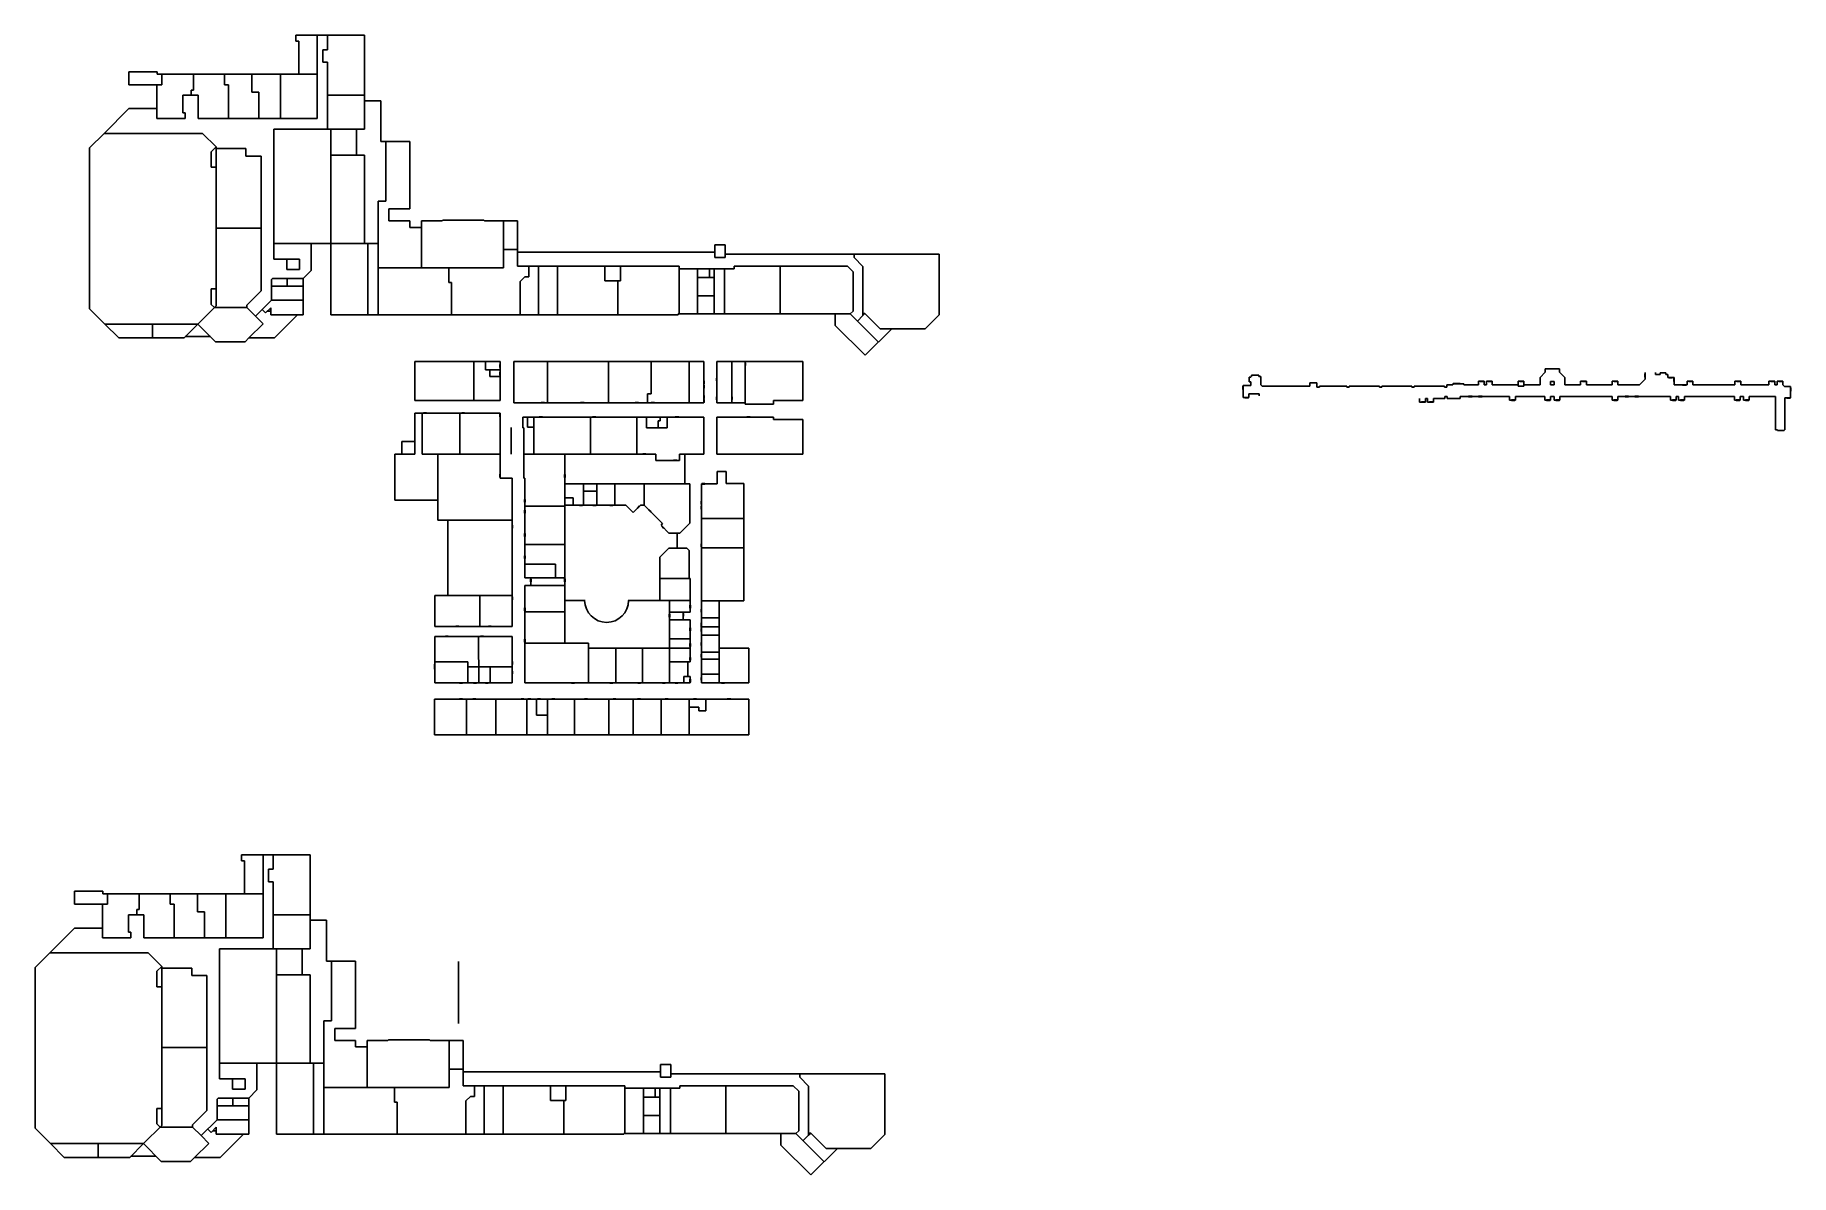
# Model space of a CAD drawing. Header units: inches. Extents: x 2790 to 20972, y -3941 to 7870.
import ezdxf

# ---------------------------------------------------------------- set-up
doc = ezdxf.new("R2010")
doc.units = ezdxf.units.IN
doc.header["$MEASUREMENT"] = 0
doc.layers.add('Rooms', color=3, linetype='Continuous')

msp = doc.modelspace()

# ---------------------------------------------------------------- linework, layer by layer
at = {"layer": 'Rooms', "color": 3}
for p, q in [((5713, 7870), (5489, 7870)), ((5489, 7870), (5489, 7806)), ((5818, 7870), (5713, 7870)), ((5713, 7466), (5713, 7870)), ((6201, 7870), (5818, 7870)), ((5818, 7870), (5818, 7719)), ((6201, 7246), (6201, 7870)), ((5489, 7806), (5521, 7806)), ((5521, 7806), (5521, 7466)), ((5818, 7719), (5769, 7719)), ((5769, 7719), (5769, 7588)), ((3762, 7356), (3762, 7491)), ((4054, 7491), (3762, 7491)), ((4054, 7466), (4054, 7491)), ((4103, 7466), (4054, 7466)), ((4103, 7356), (4103, 7466)), ((4103, 7466), (4429, 7466)), ((4429, 7466), (4429, 7301)), ((4429, 7466), (4753, 7466)), ((4753, 7356), (4753, 7466)), ((4753, 7466), (5330, 7466)), ((5036, 7277), (5036, 7466)), ((5330, 7006), (5330, 7466)), ((5330, 7466), (5521, 7466)), ((5521, 7466), (5713, 7466)), ((5713, 7466), (5713, 7006)), ((5769, 7588), (5818, 7588)), ((5818, 7588), (5818, 7246)), ((4050, 7356), (3762, 7356)), ((4050, 7006), (4050, 7356)), ((4050, 7356), (4103, 7356)), ((4429, 7301), (4405, 7301)), ((4405, 7301), (4405, 7246)), ((4792, 7356), (4753, 7356)), ((4792, 7006), (4792, 7356)), ((5108, 7277), (5036, 7277)), ((5108, 7006), (5108, 7277)), ((3504, 6852), (3762, 7110)), ((3762, 7110), (4050, 7110)), ((4480, 7246), (4321, 7246)), ((4321, 7246), (4321, 7066)), ((4480, 7006), (4480, 7246)), ((5818, 7246), (5818, 6895)), ((5818, 7246), (6201, 7246)), ((6201, 6895), (6201, 7246)), ((6205, 7189), (6371, 7189)), ((6371, 7189), (6371, 6768)), ((4344, 7006), (4050, 7006)), ((4321, 7066), (4344, 7066)), ((4344, 7066), (4344, 7006)), ((4792, 7006), (4480, 7006)), ((5330, 7006), (4792, 7006)), ((5713, 7006), (5330, 7006)), ((3353, 6701), (3504, 6852)), ((3504, 6852), (4524, 6852)), ((4524, 6852), (4664, 6712)), ((5714, 6895), (5263, 6895)), ((5263, 5549), (5263, 6895)), ((5714, 6895), (5818, 6895)), ((5818, 6895), (5853, 6895)), ((5853, 6626), (5853, 6895)), ((5853, 6895), (6119, 6895)), ((6119, 6895), (6119, 6626)), ((6119, 6895), (6201, 6895)), ((6371, 6768), (6423, 6768)), ((6423, 6149), (6423, 6768)), ((6423, 6768), (6671, 6768)), ((6671, 6768), (6671, 6068)), ((3353, 5035), (3353, 6701)), ((4615, 6662), (4665, 6712)), ((4615, 6662), (4615, 6502)), ((4664, 6712), (4664, 5065)), ((4974, 6694), (4664, 6694)), ((4974, 6617), (4974, 6694)), ((5132, 6617), (4974, 6617)), ((5132, 5871), (5132, 6617)), ((5853, 5709), (5853, 6626)), ((6119, 6626), (5853, 6626)), ((6201, 6626), (6119, 6626)), ((6201, 5709), (6201, 6626)), ((4615, 6502), (4664, 6502)), ((6342, 5709), (6342, 6149)), ((6342, 6149), (6423, 6149)), ((6671, 6068), (6455, 6068)), ((6455, 6068), (6455, 5944)), ((5132, 5871), (4664, 5871)), ((5132, 5220), (5132, 5871)), ((6455, 5944), (6671, 5944)), ((6671, 5944), (6671, 5877)), ((6671, 5877), (6791, 5877)), ((6791, 5877), (6791, 5944)), ((6791, 5944), (7004, 5944)), ((6791, 5459), (6791, 5877)), ((7004, 5944), (7013, 5953)), ((7013, 5953), (7436, 5953)), ((7436, 5953), (7444, 5944)), ((7444, 5944), (7641, 5944)), ((7641, 5944), (7787, 5944)), ((7641, 5944), (7641, 5649)), ((7787, 5944), (7787, 5476)), ((5649, 5709), (5263, 5709)), ((5649, 5431), (5649, 5709)), ((5649, 5709), (6342, 5709)), ((5853, 4972), (5853, 5709)), ((6237, 4972), (6237, 5709)), ((6342, 5709), (6342, 4972)), ((7641, 5649), (7787, 5649)), ((7641, 5649), (7641, 5459)), ((9938, 5696), (9830, 5696)), ((9830, 5696), (9830, 5619)), ((9938, 5566), (9938, 5696)), ((5263, 5549), (5398, 5549)), ((5451, 5549), (5398, 5549)), ((5398, 5549), (5398, 5442)), ((5528, 5549), (5451, 5549)), ((5528, 5442), (5528, 5549)), ((6791, 5459), (6342, 5459)), ((7641, 5459), (6791, 5459)), ((7074, 5306), (7074, 5459)), ((7787, 5619), (9830, 5619)), ((9460, 5476), (7787, 5476)), ((7903, 5364), (7903, 5476)), ((8002, 5476), (8002, 4972)), ((8200, 5476), (8200, 4972)), ((8691, 5322), (8691, 5476)), ((8851, 5322), (8851, 5476)), ((9460, 5448), (9460, 5476)), ((9830, 5619), (9830, 5566)), ((9830, 5566), (9938, 5566)), ((9938, 5600), (11271, 5600)), ((11202, 5476), (10030, 5476)), ((10030, 5476), (10030, 5448)), ((10505, 5476), (10505, 4980)), ((11261, 5417), (11202, 5476)), ((11271, 5600), (11271, 5564)), ((11271, 5600), (12152, 5600)), ((11271, 5564), (11363, 5472)), ((11363, 5472), (11363, 4964)), ((12152, 5600), (12152, 4972)), ((5248, 5347), (5238, 5337)), ((5238, 5337), (5238, 5124)), ((5565, 5347), (5248, 5347)), ((5398, 5442), (5528, 5442)), ((5401, 5268), (5401, 5347)), ((5565, 5347), (5649, 5431)), ((5565, 4972), (5565, 5347)), ((7101, 5306), (7074, 5306)), ((7101, 4972), (7101, 5306)), ((7815, 5318), (7861, 5364)), ((7815, 4972), (7815, 5318)), ((7861, 5364), (7903, 5364)), ((8826, 5322), (8691, 5322)), ((8826, 4972), (8826, 5322)), ((8826, 5322), (8851, 5322)), ((10030, 5448), (9460, 5448)), ((9460, 5448), (9460, 4980)), ((9651, 5448), (9651, 4980)), ((9651, 5357), (9823, 5357)), ((9775, 5357), (9775, 5448)), ((9823, 5448), (9823, 4980)), ((9931, 5448), (9931, 4980)), ((11261, 5009), (11261, 5417)), ((4615, 5080), (4615, 5240)), ((4615, 5240), (4664, 5240)), ((4983, 5071), (5132, 5220)), ((5238, 5124), (5072, 4958)), ((5238, 5268), (5565, 5268)), ((5238, 5124), (5565, 5124)), ((9651, 5167), (9823, 5167)), ((3513, 4875), (3353, 5035)), ((4475, 4875), (4664, 5065)), ((4615, 5080), (4647, 5047)), ((4647, 5047), (4983, 5047)), ((4983, 5047), (4983, 5071)), ((4983, 5047), (5072, 4958)), ((5072, 4958), (5151, 4879)), ((5140, 5026), (5176, 4991)), ((5176, 4991), (5230, 5045)), ((5195, 5009), (5230, 5009)), ((5230, 5045), (5230, 4972)), ((5509, 4972), (5230, 4972)), ((5509, 4972), (5268, 4732)), ((5565, 4972), (5509, 4972)), ((5853, 4972), (6237, 4972)), ((6237, 4972), (6342, 4972)), ((9449, 4972), (6342, 4972)), ((11232, 4980), (9449, 4980)), ((9449, 4980), (9449, 4972)), ((11076, 4980), (11076, 4861)), ((11232, 4980), (11261, 5009)), ((11523, 4689), (11232, 4980)), ((11363, 4964), (11305, 4907)), ((11384, 4986), (11363, 4964)), ((11384, 4986), (11363, 4986)), ((11543, 4827), (11384, 4986)), ((12152, 4972), (12007, 4827)), ((4475, 4875), (3513, 4875)), ((3656, 4733), (3513, 4875)), ((4333, 4733), (3656, 4733)), ((4007, 4733), (4007, 4875)), ((4475, 4875), (4333, 4733)), ((4346, 4746), (4605, 4746)), ((4658, 4692), (4475, 4875)), ((5004, 4732), (4964, 4692)), ((5151, 4879), (5004, 4732)), ((5268, 4732), (5004, 4732)), ((11076, 4861), (11385, 4552)), ((11385, 4552), (11661, 4827)), ((11661, 4827), (11543, 4827)), ((12007, 4827), (11661, 4827)), ((4964, 4692), (4658, 4692)), ((7606, 4488), (6721, 4488)), ((6721, 4488), (6721, 4085)), ((7335, 4085), (7335, 4488)), ((7453, 4402), (7453, 4488)), ((7606, 4402), (7453, 4402)), ((7500, 4331), (7500, 4402)), ((7606, 4085), (7606, 4488)), ((7749, 4060), (7749, 4488)), ((7749, 4488), (9717, 4488)), ((8095, 4060), (8095, 4488)), ((8727, 4060), (8727, 4488)), ((9170, 4152), (9170, 4488)), ((9563, 4060), (9563, 4488)), ((9717, 4060), (9717, 4488)), ((9849, 4060), (9849, 4488)), ((9849, 4488), (10739, 4488)), ((10006, 4060), (10006, 4488)), ((10144, 4060), (10144, 4488)), ((10739, 4488), (10739, 4085)), ((18375, 4323), (18428, 4377)), ((18428, 4377), (18428, 4413)), ((18428, 4413), (18576, 4413)), ((18576, 4377), (18576, 4413)), ((18630, 4323), (18576, 4377)), ((19463, 4361), (19463, 4373)), ((19571, 4373), (19571, 4352)), ((19617, 4352), (19617, 4370)), ((19678, 4370), (19617, 4370)), ((19678, 4352), (19678, 4370)), ((7606, 4331), (7500, 4331)), ((15380, 4238), (15299, 4238)), ((15299, 4238), (15299, 4235)), ((15299, 4199), (15299, 4235)), ((15299, 4199), (15299, 4113)), ((15362, 4326), (15362, 4278)), ((15388, 4333), (15380, 4333)), ((15380, 4333), (15380, 4326)), ((15380, 4278), (15380, 4238)), ((15463, 4345), (15388, 4345)), ((15482, 4333), (15463, 4333)), ((15482, 4245), (15482, 4333)), ((15497, 4231), (15482, 4245)), ((15992, 4231), (15497, 4231)), ((16064, 4268), (15992, 4268)), ((16064, 4223), (16064, 4268)), ((16090, 4223), (16064, 4223)), ((16375, 4231), (16090, 4231)), ((16090, 4231), (16090, 4223)), ((16375, 4223), (16375, 4231)), ((16399, 4223), (16375, 4223)), ((16711, 4231), (16399, 4231)), ((16399, 4231), (16399, 4223)), ((16711, 4223), (16711, 4231)), ((16735, 4223), (16711, 4223)), ((17047, 4231), (16735, 4231)), ((16735, 4231), (16735, 4223)), ((17047, 4223), (17047, 4231)), ((17071, 4223), (17047, 4223)), ((17386, 4231), (17071, 4231)), ((17071, 4231), (17071, 4223)), ((17386, 4223), (17386, 4231)), ((17410, 4223), (17386, 4223)), ((17470, 4245), (17410, 4245)), ((17410, 4245), (17410, 4223)), ((17476, 4257), (17470, 4257)), ((17548, 4257), (17476, 4257)), ((17586, 4257), (17548, 4257)), ((17548, 4257), (17548, 4257)), ((17736, 4245), (17586, 4245)), ((17755, 4283), (17736, 4283)), ((17736, 4283), (17736, 4245)), ((17791, 4283), (17755, 4283)), ((17796, 4283), (17791, 4283)), ((17796, 4245), (17796, 4283)), ((17820, 4245), (17796, 4245)), ((17839, 4283), (17820, 4283)), ((17820, 4283), (17820, 4245)), ((17875, 4283), (17839, 4283)), ((17880, 4283), (17875, 4283)), ((17880, 4245), (17880, 4283)), ((18147, 4245), (17880, 4245)), ((18166, 4283), (18147, 4283)), ((18147, 4283), (18147, 4245)), ((18147, 4233), (18147, 4245)), ((18207, 4233), (18147, 4233)), ((18202, 4283), (18166, 4283)), ((18207, 4283), (18202, 4283)), ((18207, 4245), (18207, 4283)), ((18375, 4245), (18207, 4245)), ((18207, 4245), (18207, 4233)), ((18375, 4323), (18375, 4245)), ((18484, 4245), (18484, 4281)), ((18484, 4281), (18520, 4281)), ((18520, 4245), (18484, 4245)), ((18520, 4281), (18520, 4245)), ((18630, 4323), (18630, 4245)), ((18630, 4245), (18795, 4245)), ((18814, 4283), (18795, 4283)), ((18795, 4283), (18795, 4245)), ((18850, 4283), (18814, 4283)), ((18855, 4283), (18850, 4283)), ((18855, 4245), (18855, 4283)), ((18855, 4245), (19122, 4245)), ((19141, 4283), (19122, 4283)), ((19122, 4283), (19122, 4245)), ((19177, 4283), (19141, 4283)), ((19182, 4283), (19177, 4283)), ((19182, 4245), (19182, 4283)), ((19182, 4245), (19404, 4245)), ((19404, 4245), (19463, 4304)), ((19463, 4325), (19463, 4361)), ((19463, 4304), (19463, 4325)), ((19571, 4352), (19617, 4352)), ((19699, 4352), (19678, 4352)), ((19699, 4321), (19699, 4352)), ((19708, 4321), (19699, 4321)), ((19744, 4321), (19708, 4321)), ((19762, 4321), (19744, 4321)), ((19762, 4317), (19762, 4321)), ((19762, 4281), (19762, 4317)), ((19762, 4245), (19762, 4281)), ((19851, 4245), (19762, 4245)), ((19887, 4245), (19851, 4245)), ((19897, 4245), (19887, 4245)), ((19916, 4283), (19897, 4283)), ((19897, 4283), (19897, 4245)), ((19952, 4283), (19916, 4283)), ((19957, 4283), (19952, 4283)), ((19957, 4245), (19957, 4283)), ((20393, 4245), (19957, 4245)), ((20412, 4283), (20393, 4283)), ((20393, 4283), (20393, 4245)), ((20448, 4283), (20412, 4283)), ((20453, 4283), (20448, 4283)), ((20453, 4245), (20453, 4283)), ((20745, 4245), (20453, 4245)), ((20764, 4283), (20745, 4283)), ((20745, 4283), (20745, 4245)), ((20800, 4283), (20764, 4283)), ((20805, 4283), (20800, 4283)), ((20805, 4245), (20805, 4283)), ((20829, 4245), (20805, 4245)), ((20848, 4283), (20829, 4283)), ((20829, 4283), (20829, 4245)), ((20884, 4283), (20848, 4283)), ((20889, 4283), (20884, 4283)), ((20889, 4245), (20889, 4283)), ((20906, 4228), (20889, 4245)), ((20970, 4228), (20906, 4228)), ((20970, 4216), (20970, 4228)), ((20970, 4180), (20970, 4216)), ((6721, 4085), (7606, 4085)), ((7749, 4060), (8095, 4060)), ((8095, 4060), (8727, 4060)), ((8727, 4060), (9133, 4060)), ((9133, 4060), (9133, 4152)), ((9133, 4152), (9170, 4152)), ((9133, 4060), (9563, 4060)), ((9563, 4060), (9717, 4060)), ((9849, 4060), (10006, 4060)), ((10006, 4060), (10144, 4060)), ((10144, 4060), (10144, 4045)), ((10144, 4045), (10438, 4045)), ((10438, 4045), (10438, 4085)), ((10438, 4085), (10739, 4085)), ((15318, 4113), (15299, 4113)), ((15354, 4113), (15318, 4113)), ((15359, 4113), (15354, 4113)), ((15359, 4151), (15359, 4113)), ((15359, 4151), (15467, 4151)), ((15467, 4151), (15467, 4133)), ((17127, 4067), (17127, 4105)), ((17146, 4067), (17127, 4067)), ((17182, 4067), (17146, 4067)), ((17187, 4067), (17182, 4067)), ((17187, 4105), (17187, 4067)), ((17211, 4067), (17211, 4105)), ((17230, 4067), (17211, 4067)), ((17266, 4067), (17230, 4067)), ((17271, 4067), (17266, 4067)), ((17388, 4105), (17271, 4105)), ((17271, 4105), (17271, 4067)), ((17412, 4125), (17388, 4125)), ((17388, 4125), (17388, 4105)), ((17412, 4105), (17412, 4125)), ((17548, 4105), (17412, 4105)), ((17635, 4125), (17548, 4125)), ((17548, 4125), (17548, 4105)), ((17635, 4125), (17671, 4125)), ((17739, 4125), (17671, 4125)), ((17775, 4125), (17739, 4125)), ((18060, 4125), (17775, 4125)), ((18060, 4087), (18060, 4125)), ((18079, 4087), (18060, 4087)), ((18115, 4087), (18079, 4087)), ((18120, 4087), (18115, 4087)), ((18424, 4125), (18120, 4125)), ((18120, 4125), (18120, 4087)), ((18424, 4087), (18424, 4125)), ((18443, 4087), (18424, 4087)), ((18479, 4087), (18443, 4087)), ((18484, 4087), (18479, 4087)), ((18520, 4125), (18484, 4125)), ((18484, 4125), (18484, 4087)), ((18520, 4087), (18520, 4125)), ((18539, 4087), (18520, 4087)), ((18575, 4087), (18539, 4087)), ((18580, 4087), (18575, 4087)), ((19120, 4125), (18580, 4125)), ((18580, 4125), (18580, 4087)), ((19120, 4087), (19120, 4125)), ((19139, 4087), (19120, 4087)), ((19175, 4087), (19139, 4087)), ((19180, 4087), (19175, 4087)), ((19255, 4125), (19180, 4125)), ((19180, 4125), (19180, 4087)), ((19291, 4125), (19255, 4125)), ((19357, 4125), (19291, 4125)), ((19393, 4125), (19357, 4125)), ((19726, 4125), (19393, 4125)), ((19726, 4087), (19726, 4125)), ((19745, 4087), (19726, 4087)), ((19781, 4087), (19745, 4087)), ((19786, 4087), (19781, 4087)), ((19810, 4125), (19786, 4125)), ((19786, 4125), (19786, 4087)), ((19810, 4087), (19810, 4125)), ((19829, 4087), (19810, 4087)), ((19865, 4087), (19829, 4087)), ((19870, 4087), (19865, 4087)), ((20388, 4125), (19870, 4125)), ((19870, 4125), (19870, 4087)), ((20388, 4087), (20388, 4125)), ((20407, 4087), (20388, 4087)), ((20443, 4087), (20407, 4087)), ((20448, 4087), (20443, 4087)), ((20482, 4125), (20448, 4125)), ((20448, 4125), (20448, 4087)), ((20482, 4087), (20482, 4125)), ((20501, 4087), (20482, 4087)), ((20537, 4087), (20501, 4087)), ((20542, 4087), (20537, 4087)), ((20814, 4125), (20542, 4125)), ((20542, 4125), (20542, 4087)), ((20814, 3780), (20814, 4125)), ((20931, 4110), (20910, 4110)), ((20910, 4110), (20910, 3780)), ((20967, 4110), (20931, 4110)), ((20970, 4110), (20967, 4110)), ((20970, 4180), (20970, 4110)), ((6800, 3953), (6721, 3953)), ((6721, 3953), (6721, 3528)), ((7606, 3953), (6800, 3953)), ((6800, 3953), (6800, 3528)), ((7187, 3953), (7187, 3528)), ((7606, 3528), (7606, 3953)), ((7890, 3912), (7841, 3912)), ((7841, 3912), (7841, 3802)), ((7955, 3912), (7890, 3912)), ((7890, 3912), (7890, 3808)), ((8542, 3912), (7955, 3912)), ((7955, 3912), (7955, 3528)), ((9022, 3912), (8542, 3912)), ((8542, 3912), (8542, 3528)), ((9122, 3912), (9022, 3912)), ((9022, 3912), (9022, 3528)), ((9263, 3912), (9122, 3912)), ((9122, 3912), (9122, 3799)), ((9263, 3872), (9241, 3872)), ((9241, 3872), (9241, 3799)), ((9334, 3912), (9263, 3912)), ((9263, 3912), (9263, 3872)), ((9565, 3912), (9334, 3912)), ((9334, 3912), (9334, 3799)), ((9717, 3912), (9565, 3912)), ((9717, 3528), (9717, 3912)), ((9849, 3528), (9849, 3912)), ((9849, 3912), (10436, 3912)), ((10436, 3912), (10436, 3885)), ((10436, 3885), (10739, 3885)), ((10739, 3885), (10739, 3528)), ((6587, 3528), (6587, 3660)), ((6587, 3660), (6721, 3660)), ((7720, 3528), (7720, 3803)), ((7841, 3802), (7850, 3802)), ((7850, 3802), (7850, 3528)), ((7890, 3808), (7955, 3808)), ((9334, 3799), (9122, 3799)), ((20832, 3780), (20814, 3780)), ((20902, 3772), (20832, 3772)), ((20910, 3780), (20902, 3780)), ((6516, 3052), (6516, 3528)), ((6516, 3528), (6721, 3528)), ((6800, 3528), (6960, 3528)), ((7606, 3528), (6960, 3528)), ((6960, 2844), (6960, 3528)), ((7606, 3278), (7606, 3528)), ((7850, 3278), (7850, 3528)), ((7850, 3528), (8276, 3528)), ((8276, 3528), (8276, 3227)), ((8276, 3528), (8541, 3528)), ((8541, 3528), (9023, 3528)), ((9023, 3528), (9220, 3528)), ((9220, 3528), (9220, 3463)), ((9220, 3463), (9465, 3463)), ((9465, 3463), (9465, 3528)), ((9465, 3528), (9519, 3528)), ((9519, 3528), (9717, 3528)), ((9519, 3528), (9519, 3220)), ((10739, 3528), (9849, 3528)), ((7731, 3278), (7606, 3278)), ((7731, 2844), (7731, 3278)), ((7862, 3278), (7850, 3278)), ((7862, 2991), (7862, 3278)), ((9947, 3349), (9853, 3349)), ((9853, 3349), (9853, 3220)), ((9947, 3225), (9947, 3349)), ((8276, 3227), (8276, 2987)), ((9572, 3220), (8276, 3220)), ((8470, 3145), (8470, 3220)), ((8470, 2998), (8470, 3145)), ((8470, 3145), (8608, 3145)), ((8608, 3145), (8608, 3220)), ((8608, 2998), (8608, 3145)), ((8794, 2998), (8794, 3220)), ((9098, 2998), (9098, 3220)), ((9572, 3220), (9572, 2813)), ((9853, 3220), (9690, 3220)), ((9690, 3220), (9690, 1157)), ((10129, 3225), (9947, 3225)), ((10129, 2009), (10129, 3225)), ((6960, 3052), (6516, 3052)), ((7862, 2592), (7862, 2991)), ((8276, 2987), (7862, 2987)), ((8276, 3076), (8361, 3076)), ((8908, 2998), (8276, 2998)), ((8276, 2987), (8276, 2591)), ((8361, 3076), (8361, 2998)), ((8984, 2922), (8908, 2998)), ((9060, 2998), (8984, 2922)), ((9098, 2998), (9060, 2998)), ((9288, 2808), (9098, 2998)), ((7066, 2844), (6960, 2844)), ((7731, 2844), (7066, 2844)), ((7066, 2844), (7066, 2063)), ((7731, 2063), (7731, 2844)), ((9272, 2791), (9288, 2808)), ((9354, 2708), (9272, 2791)), ((9572, 2813), (9468, 2708)), ((9690, 2860), (10129, 2860)), ((7862, 2386), (7862, 2592)), ((8276, 2591), (7862, 2591)), ((8276, 2591), (8276, 2245)), ((9354, 2554), (9259, 2459)), ((9440, 2708), (9354, 2708)), ((9440, 2554), (9354, 2554)), ((9468, 2708), (9440, 2708)), ((9440, 2708), (9440, 2554)), ((9440, 2554), (9538, 2554)), ((9538, 2554), (9562, 2530)), ((9690, 2556), (10129, 2556)), ((7862, 2245), (7862, 2386)), ((7862, 2386), (8181, 2386)), ((8181, 2386), (8181, 2245)), ((9259, 2459), (9259, 2240)), ((9562, 2530), (9562, 2240)), ((8276, 2245), (7862, 2245)), ((7924, 2168), (7924, 2245)), ((8276, 2012), (8276, 2245)), ((9574, 2240), (9259, 2240)), ((9259, 2240), (9259, 2012)), ((9574, 2240), (9574, 1891)), ((7731, 2063), (6929, 2063)), ((6929, 2063), (6929, 1743)), ((7397, 2063), (7397, 1743)), ((7731, 1743), (7731, 2063)), ((7862, 1892), (7862, 2168)), ((7862, 2168), (7924, 2168)), ((7924, 2168), (8276, 2168)), ((8485, 2012), (8276, 2012)), ((8276, 2012), (8276, 1569)), ((9259, 2012), (8932, 2012)), ((9259, 2012), (9574, 2012)), ((9360, 1157), (9360, 2012)), ((9873, 2009), (9690, 2009)), ((9873, 1516), (9873, 2009)), ((9873, 2009), (10129, 2009)), ((7862, 1569), (7862, 1892)), ((7862, 1892), (8276, 1892)), ((9360, 1891), (9574, 1891)), ((9502, 1891), (9502, 1811)), ((9690, 1831), (9873, 1831)), ((6929, 1743), (7731, 1743)), ((6929, 1376), (6929, 1639)), ((6929, 1639), (7383, 1639)), ((7383, 1639), (7731, 1639)), ((7383, 1639), (7385, 1157)), ((7731, 1639), (7731, 1157)), ((9360, 1811), (9574, 1811)), ((9574, 1377), (9574, 1811)), ((9681, 1737), (9863, 1737)), ((9690, 1652), (9873, 1652)), ((7862, 1157), (7862, 1569)), ((8276, 1569), (7862, 1569)), ((8276, 1569), (8521, 1569)), ((8521, 1569), (8521, 1157)), ((8521, 1518), (9574, 1518)), ((8803, 1157), (8803, 1518)), ((9079, 1157), (9079, 1518)), ((9360, 1613), (9574, 1613)), ((9873, 1476), (9690, 1476)), ((10182, 1516), (9873, 1516)), ((9873, 1516), (9873, 1157)), ((10182, 1157), (10182, 1516)), ((6929, 1157), (6929, 1376)), ((6929, 1376), (7272, 1376)), ((7272, 1376), (7272, 1157)), ((7272, 1322), (7731, 1322)), ((7502, 1322), (7502, 1157)), ((9360, 1377), (9574, 1377)), ((9549, 1377), (9549, 1224)), ((9873, 1402), (9690, 1402)), ((7274, 1157), (6929, 1157)), ((7385, 1157), (7274, 1157)), ((7504, 1157), (7385, 1157)), ((7731, 1157), (7504, 1157)), ((7862, 1157), (9574, 1157)), ((9549, 1224), (9508, 1224)), ((9508, 1224), (9508, 1157)), ((9549, 1224), (9574, 1224)), ((9574, 1224), (9574, 1157)), ((9873, 1248), (9690, 1248)), ((9690, 1157), (10182, 1157)), ((8377, 989), (6927, 989)), ((6927, 989), (6927, 619)), ((7258, 989), (7258, 619)), ((7561, 989), (7561, 619)), ((7883, 989), (7883, 619)), ((7981, 989), (7981, 824)), ((8098, 989), (8098, 619)), ((8377, 989), (8469, 989)), ((8377, 619), (8377, 989)), ((8469, 989), (8733, 989)), ((8733, 989), (8733, 619)), ((8733, 989), (9842, 989)), ((8985, 989), (8985, 619)), ((9273, 989), (9273, 619)), ((9563, 989), (9563, 619)), ((9735, 868), (9735, 989)), ((9842, 989), (9908, 989)), ((9908, 989), (10182, 989)), ((10182, 619), (10182, 989)), ((7981, 824), (8098, 824)), ((9563, 906), (9663, 906)), ((9663, 906), (9663, 868)), ((9663, 868), (9735, 868)), ((6927, 619), (8377, 619)), ((8733, 619), (8377, 619)), ((8733, 619), (10182, 619)), ((5151, -623), (4926, -623)), ((4926, -623), (4926, -686)), ((4926, -686), (4959, -686)), ((4959, -686), (4959, -1027)), ((5255, -623), (5151, -623)), ((5151, -1027), (5151, -623)), ((5638, -623), (5255, -623)), ((5255, -623), (5255, -773)), ((5638, -1247), (5638, -623)), ((5255, -773), (5207, -773)), ((5207, -773), (5207, -905)), ((5207, -905), (5255, -905)), ((5255, -905), (5255, -1247)), ((3199, -1136), (3199, -1002)), ((3491, -1002), (3199, -1002)), ((3491, -1027), (3491, -1002)), ((3540, -1027), (3491, -1027)), ((3540, -1136), (3540, -1027)), ((3540, -1027), (3867, -1027)), ((3867, -1027), (3867, -1191)), ((3867, -1027), (4190, -1027)), ((4190, -1136), (4190, -1027)), ((4190, -1027), (4767, -1027)), ((4473, -1216), (4473, -1027)), ((4767, -1486), (4767, -1027)), ((4767, -1027), (4959, -1027)), ((4959, -1027), (5151, -1027)), ((5151, -1027), (5151, -1486)), ((3488, -1136), (3199, -1136)), ((3488, -1486), (3488, -1136)), ((3488, -1136), (3540, -1136)), ((3917, -1247), (3758, -1247)), ((3758, -1247), (3758, -1427)), ((3867, -1191), (3843, -1191)), ((3843, -1191), (3843, -1247)), ((3917, -1486), (3917, -1247)), ((4229, -1136), (4190, -1136)), ((4229, -1486), (4229, -1136)), ((4545, -1216), (4473, -1216)), ((4545, -1486), (4545, -1216)), ((5255, -1247), (5255, -1598)), ((5255, -1247), (5638, -1247)), ((5638, -1598), (5638, -1247)), ((2942, -1640), (3199, -1383)), ((3199, -1383), (3488, -1383)), ((3758, -1427), (3781, -1427)), ((3781, -1427), (3781, -1486)), ((5643, -1303), (5808, -1303)), ((5808, -1303), (5808, -1725)), ((3781, -1486), (3488, -1486)), ((4229, -1486), (3917, -1486)), ((4767, -1486), (4229, -1486)), ((5152, -1598), (4700, -1598)), ((4700, -2944), (4700, -1598)), ((5151, -1486), (4767, -1486)), ((5152, -1598), (5255, -1598)), ((5255, -1598), (5290, -1598)), ((5290, -1867), (5290, -1598)), ((5290, -1598), (5556, -1598)), ((5556, -1598), (5556, -1867)), ((5556, -1598), (5638, -1598)), ((2790, -1792), (2942, -1640)), ((2790, -3457), (2790, -1792)), ((2942, -1640), (3961, -1640)), ((3961, -1640), (4102, -1781)), ((4052, -1831), (4102, -1781)), ((4102, -1781), (4102, -3428)), ((4412, -1799), (4102, -1799)), ((4412, -1876), (4412, -1799)), ((5808, -1725), (5860, -1725)), ((5860, -2343), (5860, -1725)), ((5860, -1725), (6108, -1725)), ((6108, -1725), (6108, -2425)), ((7176, -2371), (7176, -1731)), ((4052, -1831), (4052, -1991)), ((4052, -1991), (4102, -1991)), ((4569, -1876), (4412, -1876)), ((4569, -2622), (4569, -1876)), ((5290, -2784), (5290, -1867)), ((5556, -1867), (5290, -1867)), ((5638, -1867), (5556, -1867)), ((5638, -2784), (5638, -1867)), ((5780, -2784), (5780, -2343)), ((5780, -2343), (5860, -2343)), ((6108, -2425), (5893, -2425)), ((5893, -2425), (5893, -2549)), ((6442, -2549), (6450, -2540)), ((6450, -2540), (6873, -2540)), ((6873, -2540), (6881, -2549)), ((4569, -2622), (4102, -2622)), ((4569, -3272), (4569, -2622)), ((5893, -2549), (6108, -2549)), ((6108, -2549), (6108, -2615)), ((6108, -2615), (6228, -2615)), ((6228, -2615), (6228, -2549)), ((6228, -2549), (6442, -2549)), ((6228, -3034), (6228, -2615)), ((6881, -2549), (7078, -2549)), ((7078, -2549), (7224, -2549)), ((7078, -2549), (7078, -2844)), ((7224, -2549), (7224, -3017)), ((5086, -2784), (4700, -2784)), ((5086, -3061), (5086, -2784)), ((5086, -2784), (5780, -2784)), ((5290, -3520), (5290, -2784)), ((5674, -3520), (5674, -2784)), ((5780, -2784), (5780, -3520)), ((7078, -2844), (7224, -2844)), ((7078, -2844), (7078, -3034)), ((7224, -2874), (9268, -2874)), ((9375, -2796), (9268, -2796)), ((9268, -2796), (9268, -2874)), ((9268, -2874), (9268, -2927)), ((9375, -2927), (9375, -2796)), ((9375, -2893), (10708, -2893)), ((10708, -2893), (10708, -2929)), ((10708, -2893), (11590, -2893)), ((11590, -2893), (11590, -3521)), ((4700, -2944), (4835, -2944)), ((4888, -2944), (4835, -2944)), ((4835, -2944), (4835, -3051)), ((4835, -3051), (4966, -3051)), ((4966, -2944), (4888, -2944)), ((4966, -3051), (4966, -2944)), ((5002, -3145), (5086, -3061)), ((6228, -3034), (5780, -3034)), ((7078, -3034), (6228, -3034)), ((6511, -3186), (6511, -3034)), ((8898, -3017), (7224, -3017)), ((7340, -3128), (7340, -3017)), ((7440, -3017), (7440, -3520)), ((7638, -3017), (7638, -3520)), ((8129, -3171), (8129, -3017)), ((8288, -3171), (8288, -3017)), ((8898, -3044), (8898, -3017)), ((9467, -3044), (8898, -3044)), ((8898, -3044), (8898, -3512)), ((9089, -3044), (9089, -3512)), ((9212, -3136), (9212, -3044)), ((9261, -3044), (9261, -3512)), ((9268, -2927), (9375, -2927)), ((9369, -3044), (9369, -3512)), ((10639, -3017), (9467, -3017)), ((9467, -3017), (9467, -3044)), ((9943, -3017), (9943, -3512)), ((10698, -3075), (10639, -3017)), ((10698, -3483), (10698, -3075)), ((10708, -2929), (10800, -3021)), ((10800, -3021), (10800, -3528)), ((4052, -3413), (4052, -3253)), ((4052, -3253), (4102, -3253)), ((4420, -3421), (4569, -3272)), ((4685, -3145), (4675, -3155)), ((4675, -3155), (4675, -3369)), ((4675, -3225), (5002, -3225)), ((5002, -3145), (4685, -3145)), ((4839, -3225), (4839, -3145)), ((5002, -3520), (5002, -3145)), ((6538, -3186), (6511, -3186)), ((6538, -3520), (6538, -3186)), ((7252, -3174), (7298, -3128)), ((7252, -3520), (7252, -3174)), ((7298, -3128), (7340, -3128)), ((8264, -3171), (8129, -3171)), ((8264, -3520), (8264, -3171)), ((8264, -3171), (8288, -3171)), ((9089, -3136), (9261, -3136)), ((3912, -3617), (4102, -3428)), ((4052, -3413), (4084, -3445)), ((4084, -3445), (4420, -3445)), ((4420, -3445), (4420, -3421)), ((4420, -3445), (4510, -3534)), ((4675, -3369), (4510, -3534)), ((4613, -3502), (4667, -3448)), ((4667, -3448), (4667, -3520)), ((4675, -3369), (5002, -3369)), ((9089, -3325), (9261, -3325)), ((2951, -3617), (2790, -3457)), ((3912, -3617), (2951, -3617)), ((3093, -3760), (2951, -3617)), ((3444, -3760), (3444, -3617)), ((3912, -3617), (3770, -3760)), ((4096, -3801), (3912, -3617)), ((4589, -3614), (4441, -3761)), ((4510, -3534), (4589, -3614)), ((4578, -3466), (4613, -3502)), ((4632, -3483), (4667, -3483)), ((4947, -3520), (4667, -3520)), ((4947, -3520), (4706, -3761)), ((5002, -3520), (4947, -3520)), ((5290, -3520), (5674, -3520)), ((5674, -3520), (5780, -3520)), ((8887, -3520), (5780, -3520)), ((10669, -3512), (8887, -3512)), ((8887, -3512), (8887, -3520)), ((10513, -3512), (10513, -3632)), ((10513, -3632), (10823, -3941)), ((10669, -3512), (10698, -3483)), ((10960, -3804), (10669, -3512)), ((10800, -3528), (10743, -3586)), ((10822, -3507), (10800, -3528)), ((10822, -3507), (10800, -3507)), ((10981, -3666), (10822, -3507)), ((11590, -3521), (11444, -3666)), ((3770, -3760), (3093, -3760)), ((3783, -3747), (4042, -3747)), ((4401, -3801), (4096, -3801)), ((4441, -3761), (4401, -3801)), ((4706, -3761), (4441, -3761)), ((10823, -3941), (11098, -3666)), ((11098, -3666), (10981, -3666)), ((11444, -3666), (11098, -3666))]:
    msp.add_line(p, q, dxfattribs=at)
at = {"layer": 'Rooms', "color": 1}
for p, q in [((7604, 4457), (7604, 4427)), ((7604, 4377), (7604, 4347)), ((7608, 4457), (7608, 4427)), ((7608, 4377), (7608, 4347)), ((10142, 4475), (10142, 4445)), ((10146, 4475), (10146, 4445)), ((9715, 4287), (9715, 4257)), ((9715, 4242), (9715, 4212)), ((9719, 4287), (9719, 4257)), ((9719, 4242), (9719, 4212)), ((9847, 4316), (9847, 4286)), ((9851, 4316), (9851, 4286)), ((15297, 4199), (15297, 4235)), ((15301, 4199), (15301, 4235)), ((17548, 4259), (17476, 4259)), ((17548, 4255), (17476, 4255)), ((17791, 4285), (17755, 4285)), ((17791, 4281), (17755, 4281)), ((17875, 4285), (17839, 4285)), ((17875, 4281), (17839, 4281)), ((18202, 4285), (18166, 4285)), ((18202, 4281), (18166, 4281)), ((18850, 4285), (18814, 4285)), ((18850, 4281), (18814, 4281)), ((19177, 4285), (19141, 4285)), ((19177, 4281), (19141, 4281)), ((19461, 4325), (19461, 4361)), ((19465, 4325), (19465, 4361)), ((19744, 4323), (19708, 4323)), ((19744, 4319), (19708, 4319)), ((19760, 4281), (19760, 4317)), ((19764, 4281), (19764, 4317)), ((19887, 4247), (19851, 4247)), ((19887, 4243), (19851, 4243)), ((19952, 4285), (19916, 4285)), ((19952, 4281), (19916, 4281)), ((20448, 4285), (20412, 4285)), ((20448, 4281), (20412, 4281)), ((20800, 4285), (20764, 4285)), ((20800, 4281), (20764, 4281)), ((20884, 4285), (20848, 4285)), ((20884, 4281), (20848, 4281)), ((20968, 4180), (20968, 4216)), ((20972, 4180), (20972, 4216)), ((8031, 4062), (8067, 4062)), ((8031, 4058), (8067, 4058)), ((8439, 4062), (8475, 4062)), ((8439, 4058), (8475, 4058)), ((9003, 4062), (9039, 4062)), ((9003, 4058), (9039, 4058)), ((9169, 4062), (9205, 4062)), ((9169, 4058), (9205, 4058)), ((9715, 4135), (9715, 4105)), ((9715, 4094), (9715, 4064)), ((9719, 4135), (9719, 4105)), ((9719, 4094), (9719, 4064)), ((9847, 4120), (9847, 4090)), ((9851, 4120), (9851, 4090)), ((10004, 4123), (10004, 4093)), ((10008, 4123), (10008, 4093)), ((15354, 4115), (15318, 4115)), ((15354, 4111), (15318, 4111)), ((17182, 4069), (17146, 4069)), ((17182, 4065), (17146, 4065)), ((17266, 4069), (17230, 4069)), ((17266, 4065), (17230, 4065)), ((17635, 4127), (17671, 4127)), ((17635, 4123), (17671, 4123)), ((17775, 4127), (17739, 4127)), ((17775, 4123), (17739, 4123)), ((18115, 4089), (18079, 4089)), ((18115, 4085), (18079, 4085)), ((18479, 4089), (18443, 4089)), ((18479, 4085), (18443, 4085)), ((18575, 4089), (18539, 4089)), ((18575, 4085), (18539, 4085)), ((19175, 4089), (19139, 4089)), ((19175, 4085), (19139, 4085)), ((19291, 4127), (19255, 4127)), ((19291, 4123), (19255, 4123)), ((19393, 4127), (19357, 4127)), ((19393, 4123), (19357, 4123)), ((19781, 4089), (19745, 4089)), ((19781, 4085), (19745, 4085)), ((19865, 4089), (19829, 4089)), ((19865, 4085), (19829, 4085)), ((20443, 4089), (20407, 4089)), ((20443, 4085), (20407, 4085)), ((20537, 4089), (20501, 4089)), ((20537, 4085), (20501, 4085)), ((20967, 4112), (20931, 4112)), ((20967, 4108), (20931, 4108)), ((6844, 3955), (6814, 3955)), ((6844, 3951), (6814, 3951)), ((7238, 3955), (7208, 3955)), ((7238, 3951), (7208, 3951)), ((7604, 3945), (7604, 3915)), ((7608, 3945), (7608, 3915)), ((8009, 3914), (8045, 3914)), ((8009, 3910), (8045, 3910)), ((8562, 3914), (8598, 3914)), ((8562, 3910), (8598, 3910)), ((9419, 3914), (9455, 3914)), ((9419, 3910), (9455, 3910)), ((10159, 3914), (10195, 3914)), ((10159, 3910), (10195, 3910)), ((9083, 3530), (9115, 3530)), ((9083, 3526), (9115, 3526)), ((9403, 3465), (9435, 3465)), ((9403, 3461), (9435, 3461)), ((7604, 3320), (7604, 3290)), ((7608, 3320), (7608, 3290)), ((8274, 3317), (8274, 3287)), ((8278, 3317), (8278, 3287)), ((9695, 3222), (9727, 3222)), ((9695, 3218), (9727, 3218)), ((7860, 3059), (7860, 3029)), ((7860, 2946), (7860, 2916)), ((7864, 3059), (7864, 3029)), ((7864, 2946), (7864, 2916)), ((8427, 3000), (8459, 3000)), ((8427, 2996), (8459, 2996)), ((8567, 3000), (8599, 3000)), ((8567, 2996), (8599, 2996)), ((8741, 3000), (8773, 3000)), ((8741, 2996), (8773, 2996)), ((9027, 2968), (9050, 2991)), ((9030, 2965), (9053, 2988)), ((9144, 2949), (9167, 2926)), ((9147, 2952), (9170, 2929)), ((9688, 3040), (9688, 3010)), ((9688, 2987), (9688, 2957)), ((9692, 3040), (9692, 3010)), ((9692, 2987), (9692, 2957)), ((7729, 2791), (7729, 2761)), ((7733, 2791), (7733, 2761)), ((9279, 2781), (9302, 2758)), ((9282, 2784), (9305, 2761)), ((7860, 2705), (7860, 2675)), ((7864, 2705), (7864, 2675)), ((9688, 2597), (9688, 2567)), ((9692, 2597), (9692, 2567)), ((7860, 2475), (7860, 2445)), ((7864, 2475), (7864, 2445)), ((7922, 2233), (7922, 2203)), ((7926, 2233), (7926, 2203)), ((8274, 2235), (8274, 2205)), ((8278, 2235), (8278, 2205)), ((7729, 2049), (7729, 2019)), ((7733, 2049), (7733, 2019)), ((7860, 1934), (7860, 1904)), ((7864, 1934), (7864, 1904)), ((9358, 1870), (9358, 1840)), ((9362, 1870), (9362, 1840)), ((9500, 1878), (9500, 1848)), ((9504, 1878), (9504, 1848)), ((9572, 1962), (9572, 1932)), ((9576, 1962), (9576, 1932)), ((9688, 1921), (9688, 1891)), ((9692, 1921), (9692, 1891)), ((7069, 1641), (7039, 1641)), ((7069, 1637), (7039, 1637)), ((7178, 1745), (7148, 1745)), ((7178, 1741), (7148, 1741)), ((7434, 1641), (7404, 1641)), ((7434, 1637), (7404, 1637)), ((7514, 1745), (7484, 1745)), ((7514, 1741), (7484, 1741)), ((9572, 1727), (9572, 1697)), ((9576, 1727), (9576, 1697)), ((9688, 1780), (9688, 1750)), ((9688, 1720), (9688, 1690)), ((9692, 1780), (9692, 1750)), ((9692, 1720), (9692, 1690)), ((7860, 1610), (7860, 1580)), ((7864, 1610), (7864, 1580)), ((9572, 1564), (9572, 1534)), ((9576, 1564), (9576, 1534)), ((9688, 1575), (9688, 1545)), ((9688, 1455), (9688, 1425)), ((9692, 1575), (9692, 1545)), ((9692, 1455), (9692, 1425)), ((6927, 1300), (6927, 1352)), ((6931, 1300), (6931, 1352)), ((7729, 1379), (7729, 1349)), ((7729, 1280), (7729, 1250)), ((7733, 1280), (7731, 1280)), ((7733, 1379), (7733, 1349)), ((7733, 1280), (7733, 1250)), ((9572, 1422), (9572, 1392)), ((9576, 1422), (9576, 1392)), ((7215, 1159), (7185, 1159)), ((7215, 1155), (7185, 1155)), ((7360, 1159), (7330, 1159)), ((7360, 1155), (7330, 1155)), ((7483, 1159), (7453, 1159)), ((7483, 1155), (7453, 1155)), ((8375, 1159), (8345, 1159)), ((8375, 1155), (8345, 1155)), ((8772, 1159), (8742, 1159)), ((8772, 1155), (8742, 1155)), ((9061, 1159), (9031, 1159)), ((9061, 1155), (9031, 1155)), ((9316, 1159), (9286, 1159)), ((9316, 1155), (9286, 1155)), ((9447, 1159), (9417, 1159)), ((9447, 1155), (9417, 1155)), ((9572, 1195), (9572, 1165)), ((9576, 1195), (9576, 1165)), ((9688, 1214), (9688, 1184)), ((9692, 1214), (9692, 1184)), ((9928, 1159), (9898, 1159)), ((9928, 1155), (9898, 1155)), ((7215, 991), (7185, 991)), ((7215, 987), (7185, 987)), ((7353, 991), (7323, 991)), ((7353, 987), (7323, 987)), ((7853, 991), (7823, 991)), ((7853, 987), (7823, 987)), ((7924, 991), (7894, 991)), ((7924, 987), (7894, 987)), ((8023, 991), (7993, 991)), ((8023, 987), (7993, 987)), ((8172, 991), (8142, 991)), ((8172, 987), (8142, 987)), ((8509, 991), (8479, 991)), ((8509, 987), (8479, 987)), ((8805, 991), (8775, 991)), ((8805, 987), (8775, 987)), ((9060, 991), (9030, 991)), ((9060, 987), (9030, 987)), ((9346, 991), (9316, 991)), ((9346, 987), (9316, 987)), ((9639, 991), (9609, 991)), ((9639, 987), (9609, 987)), ((9958, 991), (9994, 991)), ((9958, 987), (9994, 987))]:
    msp.add_line(p, q, dxfattribs=at)
at = {"layer": 'Rooms', "color": 6}
for p, q in [((15380, 4326), (15362, 4326)), ((15362, 4278), (15380, 4278)), ((15388, 4345), (15388, 4333)), ((15463, 4333), (15463, 4345)), ((15992, 4268), (15992, 4231)), ((17470, 4257), (17470, 4245)), ((17586, 4245), (17586, 4257)), ((17211, 4105), (17187, 4105)), ((20832, 3772), (20832, 3780)), ((20902, 3780), (20902, 3772))]:
    msp.add_line(p, q, dxfattribs=at)
at = {"layer": 'Rooms', "color": 3}
msp.add_arc((8709, 2012), 228, 180, 0, dxfattribs=at)

doc.saveas('drawing.dxf')
